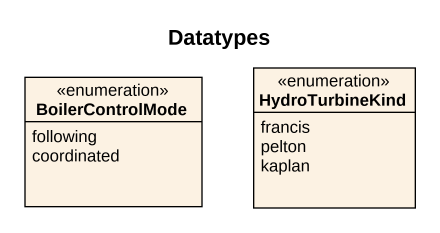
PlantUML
@startuml
title Datatypes
hide circle
hide empty members
enum BoilerControlMode {
  following
  coordinated
}
enum HydroTurbineKind {
  francis
  pelton
  kaplan
}
@enduml
